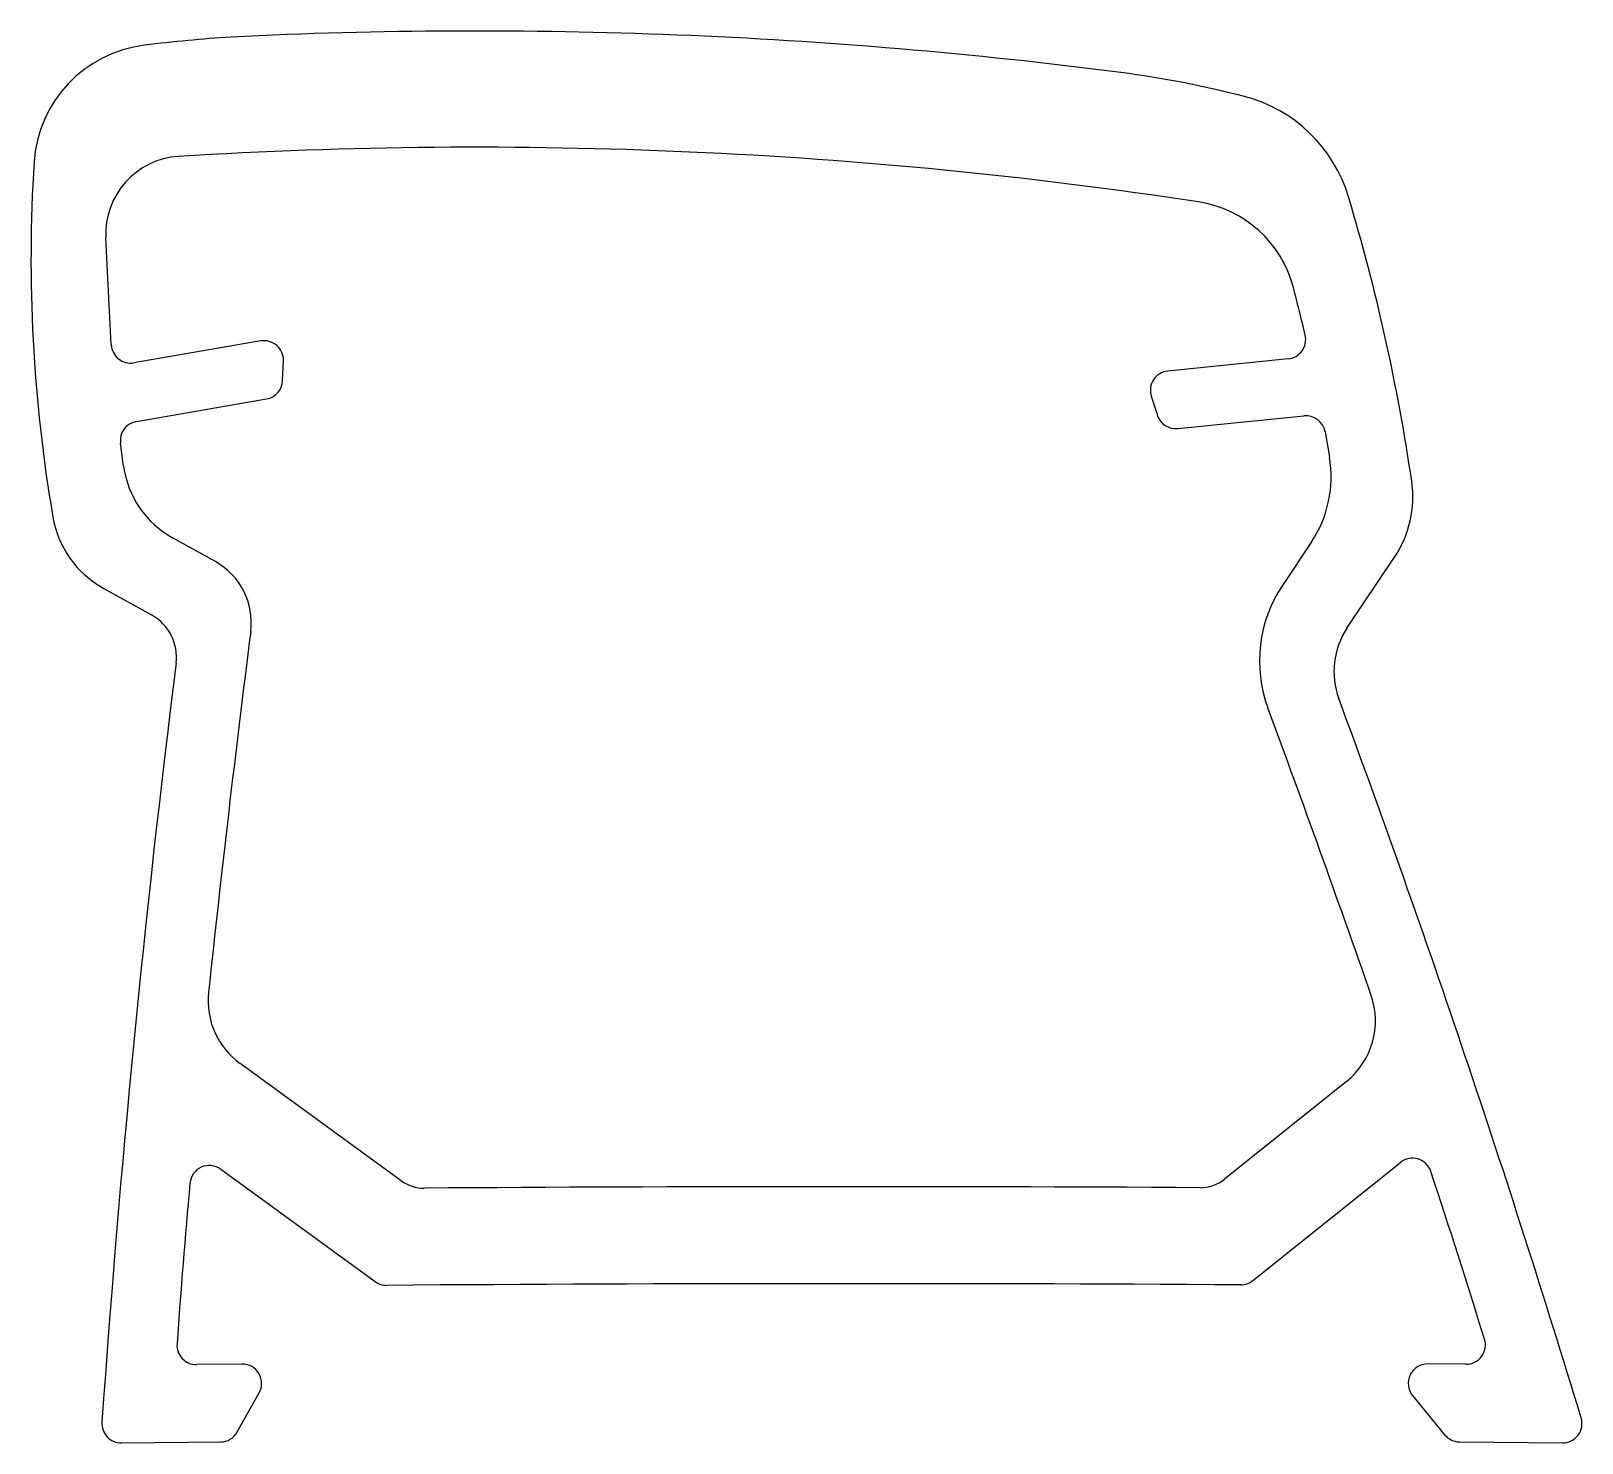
# Model space of a CAD drawing. Extents: x 2.8 to 42.8, y 2.1 to 38.5.
import ezdxf

# ---------------------------------------------------------------- set-up
doc = ezdxf.new("R2010")
doc.units = 0
doc.layers.get('0').update_dxf_attribs({"linetype": 'CONTINUOUS'})

msp = doc.modelspace()

# ---------------------------------------------------------------- linework, layer by layer
for p, q in [((4.878, 30.421), (4.739, 33.177)), ((8.733, 30.515), (5.463, 29.953)), ((9.297, 29.492), (9.317, 30.003)), ((35.231, 30.052), (32.125, 29.74)), ((5.528, 28.442), (8.882, 29.019)), ((31.699, 29.09), (31.855, 28.603)), ((32.381, 28.258), (35.637, 28.586)), ((36.18, 28.173), (36.294, 27.515)), ((5.197, 27.289), (5.117, 27.883)), ((7.563, 24.826), (6.461, 25.438)), ((35.831, 25.336), (35.08, 24.213)), ((36.746, 23.106), (37.972, 24.939)), ((4.673, 24.143), (5.916, 23.453)), ((12.357, 8.864), (8.199, 11.889)), ((36.731, 11.424), (33.587, 8.904)), ((34.32, 6.288), (38.123, 9.335)), ((7.7, 9.16), (11.684, 6.261)), ((8.252, 4.135), (7.078, 4.123)), ((39.811, 4.13), (38.83, 4.139)), ((8.129, 2.385), (8.693, 3.39)), ((38.438, 3.322), (39.263, 2.314)), ((5.142, 2.103), (7.698, 2.129)), ((39.644, 2.131), (42.301, 2.101))]:
    msp.add_line(p, q)
for centre, radius, start, end in [((14.289, -91.157), 129.663, 82.63259, 92.7945), ((6.131, 34.916), 3.25, 96.939, 176.3788), ((10.719, -2.785), 41.229, 93.8269, 96.939), ((27.629, 12.015), 25.633, 75.3668, 82.6326), ((33.145, 33.14), 3.8, 16.7309, 75.3668), ((6.737, 33.278), 2, 93.5303, 182.8902), ((14.261, -88.685), 124.195, 81.36278, 93.53032), ((42.307, 32.627), 39.499, 176.3788, 189.6895), ((32.462, 31.135), 3, 14.6577, 81.3628), ((-12.405, 19.447), 51.363, 8.345, 16.7309), ((-9.277, 20.218), 46.143, 13.0828, 14.6577), ((5.378, 30.446), 0.5, 182.8902, 279.7501), ((8.818, 30.022), 0.5, 357.7302, 99.7501), ((35.181, 30.55), 0.5, 275.7478, 13.0828), ((32.175, 29.242), 0.5, 95.7478, 197.7467), ((8.797, 29.512), 0.5, 279.7501, 357.7302), ((5.612, 27.95), 0.5, 99.7501, 187.6954), ((32.331, 28.755), 0.5, 197.7467, 275.7493), ((35.687, 28.088), 0.5, 9.8157, 95.7493), ((7.675, 27.624), 2.5, 187.6954, 240.9559), ((33.337, 27.004), 3, 326.2248, 9.8157), ((35.644, 26.495), 2.8, 326.2248, 8.345), ((5.935, 26.416), 2.6, 189.6895, 240.9559), ((6.689, 23.253), 1.8, 352.7371, 60.9559), ((37.989, 22.267), 3.5, 146.2248, 200.312), ((5.309, 22.36), 1.25, 352.8463, 60.9559), ((453.673, -33.714), 448.8, 172.73707, 173.93344), ((38.408, 21.994), 2, 146.2248, 200.3346), ((361.936, -22.4), 358.174, 172.84629, 175.99155), ((-270.663, -92.547), 327.613, 16.91024, 20.33459), ((-351.07, -121.743), 411.357, 19.21538, 20.312), ((9.376, 13.506), 2, 173.9334, 233.9619), ((35.481, 12.985), 2, 308.7101, 19.2154), ((7.405, 8.756), 0.5, 53.9619, 174.8903), ((38.435, 8.945), 0.5, 18.2939, 128.7101), ((240.076, -12.049), 234.099, 174.89033, 175.90722), ((12.945, 9.672), 1, 233.9619, 270.3861), ((32.962, 9.684), 1, 269.6821, 308.7101), ((-183.318, -64.367), 234.057, 17.18245, 18.29394), ((23.922, -1619.408), 1628.117, 89.682072, 90.386058), ((11.979, 6.665), 0.5, 233.9619, 270.4208), ((23.922, -1619.408), 1625.617, 89.644626, 90.420822), ((34.008, 6.678), 0.5, 269.6446, 308.7101), ((7.073, 4.623), 0.5, 175.9072, 270.5528), ((39.816, 4.63), 0.5, 269.4536, 17.1824), ((8.256, 3.635), 0.5, 330.7213, 90.5528), ((38.825, 3.639), 0.5, 89.4536, 219.2862), ((5.137, 2.603), 0.5, 175.9915, 270.591), ((42.306, 2.601), 0.5, 269.3634, 16.9102), ((7.693, 2.629), 0.5, 270.591, 330.7213), ((39.65, 2.631), 0.5, 219.2862, 269.3634)]:
    msp.add_arc(centre, radius, start, end)

doc.saveas('drawing.dxf')
